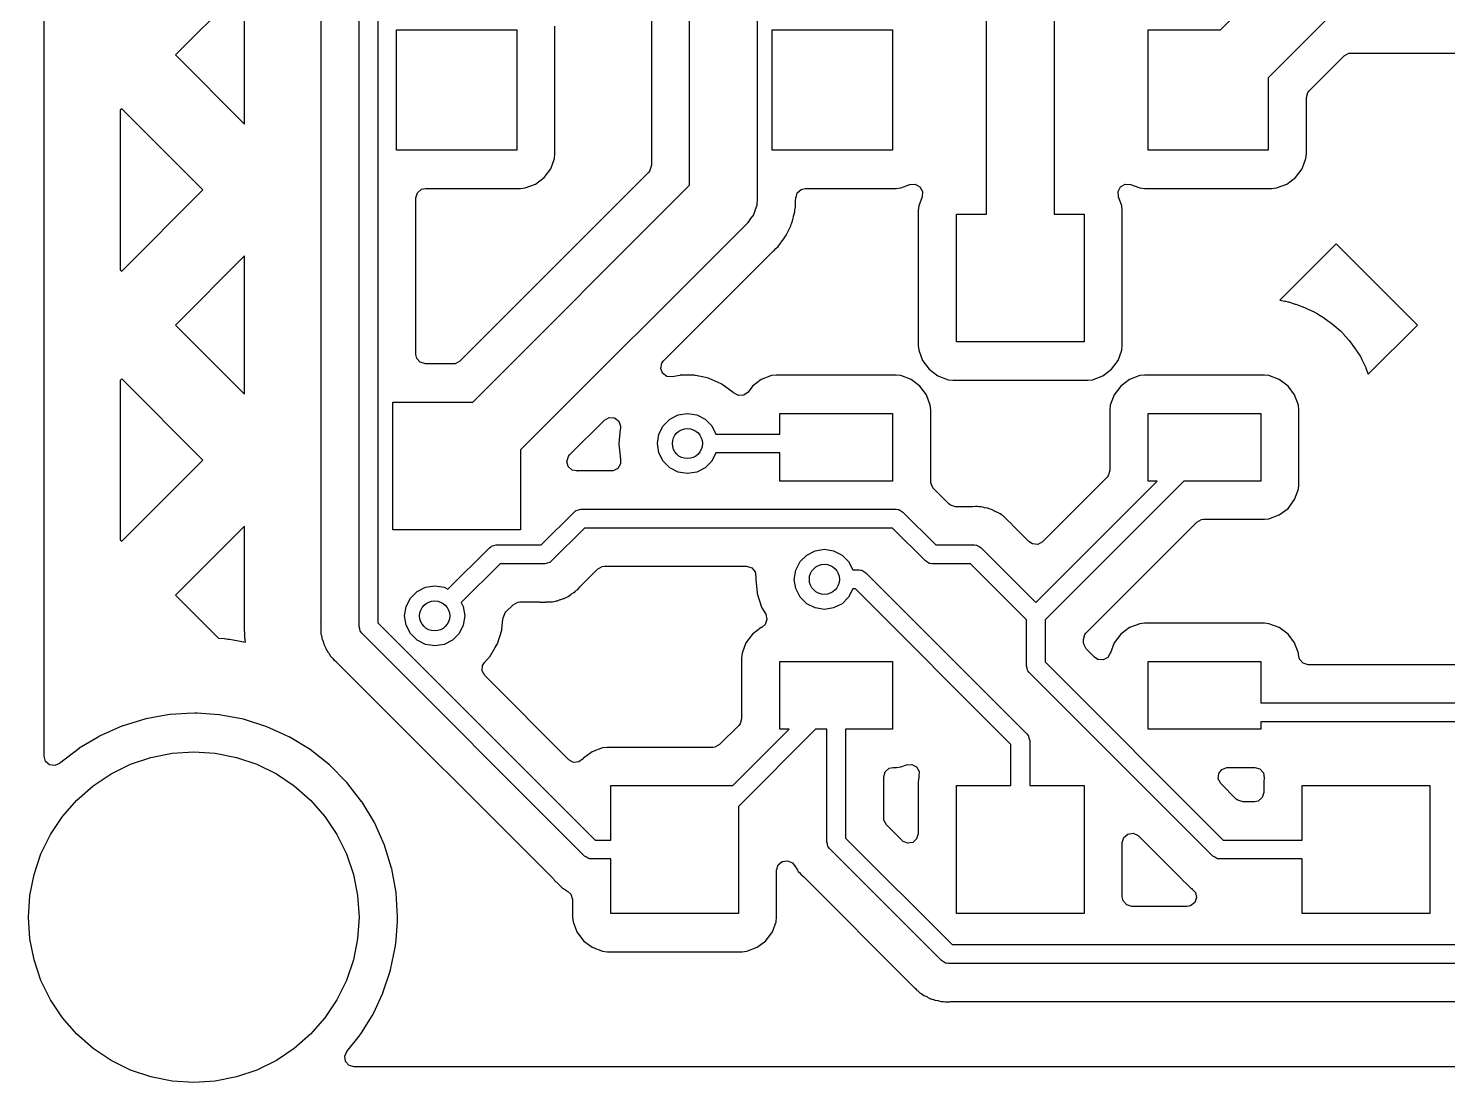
# Model space of a CAD drawing. Extents: x 124.3 to 210.2, y -114.7 to -26.3.
# Drawn here: x 124.3 to 143.19, y -114.7 to -100.68 of the extents above; entities that cross this region are included whole.
import ezdxf

# ---------------------------------------------------------------- set-up
doc = ezdxf.new("R2010")
doc.units = 0
doc.layers.add('BLACK', color=7, linetype='CONTINUOUS')

msp = doc.modelspace()

# ---------------------------------------------------------------- linework, layer by layer
at = {"layer": 'BLACK', "linetype": 'CONTINUOUS'}
for p, q in [((124.508, -110.36), (124.508, -30.6371)), ((128.191, -68.9998), (128.191, -108.557)), ((128.7, -108.635), (128.7, -68.964)), ((128.95, -69.0158), (128.95, -108.584)), ((133.1, -102.764), (133.1, -95.33)), ((132.591, -95.3983), (132.591, -102.501)), ((134, -95.5164), (134, -102.95)), ((137.05, -103.15), (137.05, -96.38)), ((137.95, -96.5664), (137.95, -103.15)), ((140.164, -100.7), (141.132, -99.7318)), ((127.177, -100.114), (126.259, -101.033)), ((127.177, -101.952), (127.177, -100.114)), ((131.308, -102.348), (131.308, -100.652)), ((141.636, -100.5), (140.8, -101.336)), ((129.2, -102.3), (129.2, -100.7)), ((129.2, -100.7), (130.8, -100.7)), ((130.8, -100.7), (130.8, -102.3)), ((134.2, -102.3), (134.2, -100.7)), ((134.2, -100.7), (135.8, -100.7)), ((135.8, -100.7), (135.8, -102.3)), ((139.2, -102.3), (139.2, -100.7)), ((139.2, -100.7), (140.164, -100.7)), ((126.259, -101.033), (127.177, -101.952)), ((141.345, -101.51), (141.81, -101.045)), ((141.81, -101.045), (141.872, -101.011)), ((141.872, -101.011), (141.899, -101.008)), ((141.899, -101.008), (143.565, -101.008)), ((140.8, -101.336), (140.8, -102.3)), ((141.308, -101.599), (141.329, -101.531)), ((141.308, -102.348), (141.308, -101.599)), ((141.329, -101.531), (141.345, -101.51)), ((125.542, -101.75), (125.522, -101.769)), ((125.522, -101.769), (125.522, -103.889)), ((126.621, -102.829), (125.542, -101.75)), ((130.8, -102.3), (129.2, -102.3)), ((131.302, -102.41), (131.308, -102.348)), ((135.8, -102.3), (134.2, -102.3)), ((140.8, -102.3), (139.2, -102.3)), ((141.302, -102.41), (141.308, -102.348)), ((131.163, -102.663), (131.251, -102.547)), ((131.251, -102.547), (131.302, -102.41)), ((132.591, -102.501), (132.571, -102.569)), ((141.163, -102.663), (141.251, -102.547)), ((141.251, -102.547), (141.302, -102.41)), ((132.555, -102.59), (130.04, -105.105)), ((131.047, -102.751), (131.163, -102.663)), ((132.571, -102.569), (132.555, -102.59)), ((141.047, -102.751), (141.163, -102.663)), ((125.542, -103.908), (126.621, -102.829)), ((129.458, -102.934), (129.479, -102.866)), ((129.458, -105.015), (129.458, -102.934)), ((129.479, -102.866), (129.532, -102.82)), ((129.532, -102.82), (129.584, -102.808)), ((129.584, -102.808), (130.848, -102.808)), ((130.214, -105.65), (133.1, -102.764)), ((130.848, -102.808), (130.91, -102.802)), ((130.91, -102.802), (131.047, -102.751)), ((134.509, -102.982), (134.513, -102.926)), ((134.513, -102.926), (134.516, -102.927)), ((134.516, -102.927), (134.531, -102.869)), ((134.531, -102.869), (134.584, -102.821)), ((134.584, -102.821), (134.639, -102.808)), ((134.639, -102.808), (135.848, -102.808)), ((135.848, -102.808), (135.91, -102.802)), ((135.91, -102.802), (136.031, -102.756)), ((136.031, -102.756), (136.102, -102.751)), ((136.102, -102.751), (136.165, -102.785)), ((136.194, -102.919), (136.148, -103.04)), ((136.165, -102.785), (136.199, -102.847)), ((136.199, -102.847), (136.194, -102.919)), ((138.801, -102.848), (138.835, -102.785)), ((138.806, -102.919), (138.801, -102.848)), ((138.852, -103.04), (138.806, -102.919)), ((138.835, -102.785), (138.897, -102.751)), ((138.897, -102.751), (138.969, -102.756)), ((138.969, -102.756), (139.09, -102.802)), ((139.09, -102.802), (139.152, -102.808)), ((139.152, -102.808), (140.848, -102.808)), ((140.848, -102.808), (140.91, -102.802)), ((140.91, -102.802), (141.047, -102.751)), ((133.972, -103.091), (133.954, -103.148)), ((133.992, -103.034), (133.972, -103.091)), ((133.994, -103.02), (133.992, -103.027)), ((133.992, -103.027), (133.992, -103.034)), ((134, -102.95), (133.994, -103.02)), ((134.482, -103.176), (134.498, -103.121)), ((134.498, -103.121), (134.5, -103.093)), ((134.5, -103.093), (134.503, -103.077)), ((134.503, -103.077), (134.508, -103.051)), ((134.508, -102.992), (134.509, -102.982)), ((134.508, -103.044), (134.508, -102.992)), ((134.508, -103.051), (134.508, -103.044)), ((136.148, -103.04), (136.142, -103.102)), ((136.142, -103.102), (136.142, -104.898)), ((138.858, -103.102), (138.852, -103.04)), ((138.858, -104.898), (138.858, -103.102)), ((133.868, -103.268), (130.85, -106.286)), ((133.872, -103.262), (133.868, -103.268)), ((133.878, -103.258), (133.872, -103.262)), ((133.912, -103.209), (133.878, -103.258)), ((133.948, -103.161), (133.912, -103.209)), ((133.95, -103.154), (133.948, -103.161)), ((133.954, -103.148), (133.95, -103.154)), ((134.442, -103.313), (134.445, -103.308)), ((134.445, -103.308), (134.452, -103.282)), ((134.452, -103.282), (134.458, -103.266)), ((134.458, -103.266), (134.468, -103.241)), ((134.468, -103.241), (134.48, -103.185)), ((134.48, -103.185), (134.482, -103.176)), ((136.65, -104.85), (136.65, -103.15)), ((136.65, -103.15), (137.05, -103.15)), ((137.95, -103.15), (138.35, -103.15)), ((138.35, -103.15), (138.35, -104.85)), ((134.318, -103.525), (134.354, -103.48)), ((134.354, -103.48), (134.367, -103.456)), ((134.367, -103.456), (134.375, -103.442)), ((134.375, -103.442), (134.387, -103.425)), ((134.387, -103.425), (134.391, -103.42)), ((134.391, -103.42), (134.414, -103.367)), ((134.414, -103.367), (134.418, -103.359)), ((134.418, -103.359), (134.442, -103.313)), ((132.752, -105.103), (134.217, -103.639)), ((134.217, -103.639), (134.219, -103.636)), ((134.219, -103.636), (134.248, -103.609)), ((134.248, -103.609), (134.279, -103.58)), ((134.279, -103.58), (134.312, -103.532)), ((134.312, -103.532), (134.318, -103.525)), ((141.706, -103.546), (140.956, -104.296)), ((142.785, -104.625), (141.706, -103.546)), ((127.177, -103.706), (126.259, -104.625)), ((127.177, -105.544), (127.177, -103.706)), ((125.522, -103.889), (125.542, -103.908)), ((140.956, -104.296), (141.022, -104.307)), ((141.022, -104.307), (141.029, -104.309)), ((141.029, -104.309), (141.06, -104.316)), ((141.06, -104.316), (141.068, -104.318)), ((141.068, -104.318), (141.159, -104.346)), ((141.159, -104.346), (141.166, -104.349)), ((141.166, -104.349), (141.303, -104.4)), ((141.303, -104.4), (141.311, -104.403)), ((141.311, -104.403), (141.409, -104.448)), ((126.259, -104.625), (127.177, -105.544)), ((141.409, -104.448), (141.417, -104.453)), ((141.417, -104.453), (141.449, -104.47)), ((141.449, -104.47), (141.456, -104.474)), ((141.456, -104.474), (141.547, -104.533)), ((141.547, -104.533), (141.555, -104.538)), ((141.555, -104.538), (141.671, -104.625)), ((141.671, -104.625), (141.678, -104.631)), ((141.678, -104.631), (141.76, -104.702)), ((142.131, -105.28), (142.785, -104.625)), ((141.76, -104.702), (141.767, -104.708)), ((141.767, -104.708), (141.792, -104.733)), ((141.792, -104.733), (141.798, -104.74)), ((141.798, -104.74), (141.869, -104.822)), ((141.869, -104.822), (141.875, -104.829)), ((136.142, -104.898), (136.148, -104.96)), ((136.148, -104.96), (136.199, -105.097)), ((138.35, -104.85), (136.65, -104.85)), ((138.801, -105.097), (138.852, -104.96)), ((138.852, -104.96), (138.858, -104.898)), ((141.875, -104.829), (141.962, -104.945)), ((141.962, -104.945), (141.967, -104.953)), ((141.967, -104.953), (142.026, -105.044)), ((129.47, -105.068), (129.458, -105.015)), ((129.516, -105.121), (129.47, -105.068)), ((129.584, -105.141), (129.516, -105.121)), ((129.951, -105.141), (129.584, -105.141)), ((129.978, -105.139), (129.951, -105.141)), ((130.04, -105.105), (129.978, -105.139)), ((132.716, -105.201), (132.731, -105.131)), ((132.731, -105.131), (132.752, -105.103)), ((136.199, -105.097), (136.287, -105.213)), ((138.713, -105.213), (138.801, -105.097)), ((142.026, -105.044), (142.03, -105.051)), ((142.03, -105.051), (142.047, -105.083)), ((142.047, -105.083), (142.052, -105.091)), ((142.052, -105.091), (142.097, -105.189)), ((142.097, -105.189), (142.1, -105.197)), ((142.1, -105.197), (142.131, -105.28)), ((125.542, -105.342), (125.522, -105.361)), ((125.522, -105.361), (125.522, -107.481)), ((126.621, -106.421), (125.542, -105.342)), ((132.74, -105.267), (132.716, -105.201)), ((132.797, -105.31), (132.74, -105.267)), ((132.868, -105.315), (132.797, -105.31)), ((132.968, -105.294), (132.868, -105.315)), ((132.975, -105.293), (132.968, -105.294)), ((132.968, -105.294), (132.968, -105.294)), ((133.166, -105.293), (132.975, -105.293)), ((133.172, -105.294), (133.166, -105.293)), ((133.247, -105.31), (133.172, -105.294)), ((133.172, -105.294), (133.172, -105.294)), ((133.353, -105.332), (133.247, -105.31)), ((133.359, -105.335), (133.353, -105.332)), ((133.521, -105.407), (133.359, -105.335)), ((133.359, -105.335), (133.359, -105.335)), ((134.053, -105.349), (133.937, -105.437)), ((134.19, -105.298), (134.053, -105.349)), ((134.252, -105.291), (134.19, -105.298)), ((135.848, -105.291), (134.252, -105.291)), ((135.91, -105.298), (135.848, -105.291)), ((136.047, -105.349), (135.91, -105.298)), ((136.163, -105.437), (136.047, -105.349)), ((136.287, -105.213), (136.403, -105.301)), ((136.403, -105.301), (136.54, -105.352)), ((136.54, -105.352), (136.602, -105.358)), ((136.602, -105.358), (138.398, -105.358)), ((138.398, -105.358), (138.46, -105.352)), ((138.46, -105.352), (138.597, -105.301)), ((138.597, -105.301), (138.713, -105.213)), ((138.953, -105.349), (138.837, -105.437)), ((139.09, -105.298), (138.953, -105.349)), ((139.152, -105.291), (139.09, -105.298)), ((140.748, -105.291), (139.152, -105.291)), ((140.81, -105.298), (140.748, -105.291)), ((140.947, -105.349), (140.81, -105.298)), ((141.063, -105.437), (140.947, -105.349)), ((133.527, -105.41), (133.521, -105.407)), ((133.521, -105.407), (133.521, -105.407)), ((133.532, -105.414), (133.527, -105.41)), ((133.612, -105.472), (133.532, -105.414)), ((133.532, -105.414), (133.532, -105.414)), ((133.681, -105.522), (133.612, -105.472)), ((133.686, -105.527), (133.681, -105.522)), ((133.691, -105.532), (133.686, -105.527)), ((133.693, -105.53), (133.691, -105.532)), ((133.75, -105.563), (133.693, -105.53)), ((133.821, -105.558), (133.75, -105.563)), ((133.878, -105.516), (133.821, -105.558)), ((133.914, -105.468), (133.878, -105.516)), ((133.937, -105.437), (133.914, -105.468)), ((136.251, -105.553), (136.163, -105.437)), ((136.302, -105.69), (136.251, -105.553)), ((138.749, -105.553), (138.698, -105.69)), ((138.837, -105.437), (138.749, -105.553)), ((141.151, -105.553), (141.063, -105.437)), ((141.202, -105.69), (141.151, -105.553)), ((129.15, -107.35), (129.15, -105.65)), ((129.15, -105.65), (130.214, -105.65)), ((136.308, -105.752), (136.302, -105.69)), ((136.308, -106.709), (136.308, -105.752)), ((138.698, -105.69), (138.691, -105.752)), ((138.691, -105.752), (138.691, -106.56)), ((141.208, -105.752), (141.202, -105.69)), ((141.208, -106.748), (141.208, -105.752)), ((131.503, -106.353), (131.967, -105.889)), ((131.967, -105.889), (132.029, -105.855)), ((132.029, -105.855), (132.1, -105.86)), ((132.1, -105.86), (132.157, -105.903)), ((132.157, -105.903), (132.181, -105.969)), ((132.747, -105.966), (132.835, -105.878)), ((132.835, -105.878), (132.947, -105.821)), ((132.947, -105.821), (133.07, -105.801)), ((133.07, -105.801), (133.194, -105.821)), ((133.194, -105.821), (133.305, -105.878)), ((133.305, -105.878), (133.394, -105.966)), ((134.3, -106.076), (134.3, -105.8)), ((134.3, -105.8), (135.8, -105.8)), ((135.8, -105.8), (135.8, -106.7)), ((139.2, -106.7), (139.2, -105.8)), ((139.2, -105.8), (140.7, -105.8)), ((140.7, -105.8), (140.7, -106.7)), ((132.177, -106.011), (132.157, -106.201)), ((132.179, -106.005), (132.177, -106.011)), ((132.181, -105.969), (132.179, -106.004)), ((132.179, -106.004), (132.179, -106.005)), ((132.67, -106.201), (132.69, -106.078)), ((132.69, -106.078), (132.747, -105.966)), ((133.394, -105.966), (133.45, -106.076)), ((133.45, -106.076), (134.3, -106.076)), ((130.85, -106.286), (130.85, -107.35)), ((132.157, -106.201), (132.157, -106.208)), ((132.157, -106.208), (132.174, -106.368)), ((132.69, -106.325), (132.67, -106.201)), ((132.747, -106.436), (132.69, -106.325)), ((133.45, -106.326), (133.394, -106.436)), ((134.3, -106.326), (133.45, -106.326)), ((134.3, -106.7), (134.3, -106.326)), ((125.542, -107.5), (126.621, -106.421)), ((131.466, -106.44), (131.487, -106.372)), ((131.485, -106.508), (131.466, -106.44)), ((131.538, -106.556), (131.485, -106.508)), ((131.487, -106.372), (131.503, -106.353)), ((132.182, -106.473), (132.145, -106.533)), ((132.174, -106.368), (132.177, -106.391)), ((132.177, -106.391), (132.179, -106.397)), ((132.179, -106.397), (132.179, -106.397)), ((132.179, -106.397), (132.18, -106.402)), ((132.18, -106.402), (132.182, -106.473)), ((132.835, -106.525), (132.747, -106.436)), ((133.394, -106.436), (133.305, -106.525)), ((131.602, -106.566), (131.538, -106.556)), ((131.602, -106.567), (131.602, -106.566)), ((131.606, -106.567), (131.602, -106.567)), ((131.61, -106.566), (131.606, -106.567)), ((131.638, -106.566), (131.61, -106.566)), ((131.642, -106.566), (131.638, -106.566)), ((131.702, -106.565), (131.642, -106.566)), ((131.71, -106.564), (131.702, -106.565)), ((131.718, -106.566), (131.71, -106.564)), ((131.729, -106.566), (131.718, -106.566)), ((132.06, -106.566), (131.729, -106.566)), ((132.082, -106.565), (132.06, -106.566)), ((132.145, -106.533), (132.082, -106.565)), ((132.947, -106.582), (132.835, -106.525)), ((133.07, -106.601), (132.947, -106.582)), ((133.194, -106.582), (133.07, -106.601)), ((133.305, -106.525), (133.194, -106.582)), ((135.8, -106.7), (134.3, -106.7)), ((136.309, -106.724), (136.308, -106.709)), ((137.707, -108.316), (139.323, -106.7)), ((138.655, -106.649), (137.797, -107.508)), ((139.677, -106.7), (137.832, -108.544)), ((138.671, -106.629), (138.655, -106.649)), ((138.691, -106.56), (138.671, -106.629)), ((139.323, -106.7), (139.2, -106.7)), ((140.7, -106.7), (139.677, -106.7)), ((136.337, -106.788), (136.309, -106.724)), ((136.342, -106.793), (136.337, -106.788)), ((136.346, -106.799), (136.342, -106.793)), ((136.354, -106.808), (136.346, -106.799)), ((136.55, -107.005), (136.354, -106.808)), ((141.151, -106.947), (141.202, -106.81)), ((141.202, -106.81), (141.208, -106.748)), ((131.59, -107.09), (131.62, -107.084)), ((131.62, -107.084), (131.65, -107.075)), ((131.65, -107.075), (135.85, -107.075)), ((135.85, -107.075), (135.872, -107.078)), ((135.872, -107.078), (135.877, -107.078)), ((135.877, -107.078), (135.879, -107.079)), ((135.879, -107.079), (135.886, -107.08)), ((135.886, -107.08), (135.911, -107.097)), ((136.571, -107.021), (136.55, -107.005)), ((136.64, -107.041), (136.571, -107.021)), ((136.854, -107.041), (136.64, -107.041)), ((136.866, -107.041), (136.854, -107.041)), ((136.902, -107.038), (136.866, -107.041)), ((136.91, -107.037), (136.902, -107.038)), ((136.918, -107.038), (136.91, -107.037)), ((136.93, -107.04), (136.918, -107.038)), ((136.95, -107.041), (136.93, -107.04)), ((136.97, -107.041), (136.95, -107.041)), ((136.978, -107.043), (136.97, -107.041)), ((137.013, -107.052), (136.978, -107.043)), ((136.978, -107.043), (136.978, -107.043)), ((137.024, -107.055), (137.013, -107.052)), ((137.06, -107.061), (137.024, -107.055)), ((137.068, -107.062), (137.06, -107.061)), ((137.06, -107.061), (137.06, -107.061)), ((137.075, -107.065), (137.068, -107.062)), ((137.087, -107.07), (137.075, -107.065)), ((137.075, -107.065), (137.075, -107.065)), ((137.105, -107.076), (137.087, -107.07)), ((137.125, -107.081), (137.105, -107.076)), ((137.164, -107.103), (137.125, -107.081)), ((140.947, -107.151), (141.063, -107.063)), ((141.063, -107.063), (141.151, -106.947)), ((131.123, -107.55), (131.562, -107.112)), ((131.562, -107.112), (131.579, -107.098)), ((131.579, -107.098), (131.582, -107.095)), ((131.582, -107.095), (131.585, -107.094)), ((131.585, -107.094), (131.59, -107.09)), ((135.911, -107.097), (135.938, -107.112)), ((135.938, -107.112), (136.377, -107.55)), ((137.174, -107.108), (137.164, -107.103)), ((137.208, -107.122), (137.174, -107.108)), ((137.215, -107.125), (137.208, -107.122)), ((137.208, -107.122), (137.208, -107.122)), ((137.225, -107.133), (137.215, -107.125)), ((137.231, -107.138), (137.225, -107.133)), ((137.248, -107.149), (137.231, -107.138)), ((137.258, -107.155), (137.248, -107.149)), ((137.265, -107.158), (137.258, -107.155)), ((137.258, -107.155), (137.258, -107.155)), ((137.271, -107.164), (137.265, -107.158)), ((137.298, -107.189), (137.271, -107.164)), ((137.307, -107.196), (137.298, -107.189)), ((137.31, -107.199), (137.307, -107.196)), ((137.33, -107.219), (137.31, -107.199)), ((137.332, -107.221), (137.33, -107.219)), ((137.382, -107.268), (137.332, -107.221)), ((137.386, -107.274), (137.382, -107.268)), ((137.394, -107.283), (137.386, -107.274)), ((138.378, -108.718), (139.85, -107.245)), ((139.85, -107.245), (139.913, -107.211)), ((139.913, -107.211), (139.94, -107.209)), ((139.94, -107.209), (140.748, -107.209)), ((140.748, -107.209), (140.81, -107.202)), ((140.81, -107.202), (140.947, -107.151)), ((127.177, -107.299), (126.259, -108.217)), ((127.177, -108.545), (127.177, -107.299)), ((130.85, -107.35), (129.15, -107.35)), ((131.702, -107.325), (131.263, -107.763)), ((135.798, -107.325), (131.702, -107.325)), ((136.237, -107.763), (135.798, -107.325)), ((137.618, -107.508), (137.394, -107.283)), ((125.522, -107.481), (125.542, -107.5)), ((129.884, -108.139), (130.437, -107.587)), ((130.437, -107.587), (130.454, -107.573)), ((130.454, -107.573), (130.457, -107.57)), ((130.457, -107.57), (130.46, -107.569)), ((130.46, -107.569), (130.465, -107.565)), ((130.465, -107.565), (130.495, -107.559)), ((130.495, -107.559), (130.525, -107.55)), ((130.525, -107.55), (131.123, -107.55)), ((134.658, -107.684), (134.769, -107.627)), ((134.769, -107.627), (134.893, -107.607)), ((134.893, -107.607), (135.016, -107.627)), ((135.016, -107.627), (135.128, -107.684)), ((136.377, -107.55), (136.89, -107.55)), ((136.89, -107.55), (136.912, -107.553)), ((136.912, -107.553), (136.917, -107.553)), ((136.917, -107.553), (136.919, -107.554)), ((136.919, -107.554), (136.925, -107.555)), ((136.925, -107.555), (136.951, -107.572)), ((136.951, -107.572), (136.978, -107.587)), ((136.978, -107.587), (137.707, -108.316)), ((137.663, -107.536), (137.618, -107.508)), ((137.734, -107.542), (137.663, -107.536)), ((137.797, -107.508), (137.734, -107.542)), ((130.577, -107.8), (130.061, -108.316)), ((131.175, -107.8), (130.577, -107.8)), ((131.205, -107.791), (131.175, -107.8)), ((131.235, -107.785), (131.205, -107.791)), ((131.24, -107.781), (131.235, -107.785)), ((131.243, -107.78), (131.24, -107.781)), ((131.246, -107.777), (131.243, -107.78)), ((131.263, -107.763), (131.246, -107.777)), ((131.875, -107.87), (131.938, -107.836)), ((131.938, -107.836), (131.965, -107.834)), ((131.965, -107.834), (133.858, -107.834)), ((133.858, -107.834), (133.926, -107.854)), ((134.512, -107.884), (134.569, -107.772)), ((134.569, -107.772), (134.658, -107.684)), ((135.128, -107.684), (135.216, -107.772)), ((135.216, -107.772), (135.273, -107.882)), ((136.264, -107.778), (136.237, -107.763)), ((136.289, -107.795), (136.264, -107.778)), ((136.296, -107.796), (136.289, -107.795)), ((136.298, -107.797), (136.296, -107.796)), ((136.303, -107.797), (136.298, -107.797)), ((136.325, -107.8), (136.303, -107.797)), ((136.838, -107.8), (136.325, -107.8)), ((137.582, -108.544), (136.838, -107.8)), ((131.648, -108.098), (131.875, -107.87)), ((133.926, -107.854), (133.972, -107.907)), ((133.972, -107.907), (133.983, -107.973)), ((133.983, -107.973), (133.979, -108.007)), ((133.979, -108.007), (133.98, -108.014)), ((133.98, -108.014), (133.998, -108.184)), ((134.493, -108.007), (134.512, -107.884)), ((134.512, -108.131), (134.493, -108.007)), ((135.273, -107.882), (135.357, -107.882)), ((135.357, -107.882), (135.379, -107.885)), ((135.379, -107.885), (135.384, -107.885)), ((135.384, -107.885), (135.386, -107.886)), ((135.386, -107.886), (135.393, -107.887)), ((135.393, -107.887), (135.418, -107.904)), ((135.418, -107.904), (135.445, -107.919)), ((135.445, -107.919), (137.588, -110.062)), ((126.259, -108.217), (126.832, -108.791)), ((129.384, -108.257), (129.472, -108.169)), ((129.472, -108.169), (129.584, -108.112)), ((129.584, -108.112), (129.707, -108.093)), ((129.707, -108.093), (129.831, -108.112)), ((129.831, -108.112), (129.884, -108.139)), ((131.483, -108.235), (131.518, -108.209)), ((131.518, -108.209), (131.528, -108.202)), ((131.528, -108.202), (131.56, -108.184)), ((131.56, -108.184), (131.566, -108.18)), ((131.56, -108.184), (131.56, -108.184)), ((131.566, -108.18), (131.581, -108.165)), ((131.581, -108.165), (131.596, -108.152)), ((131.596, -108.152), (131.606, -108.145)), ((131.606, -108.145), (131.612, -108.14)), ((131.612, -108.14), (131.64, -108.106)), ((131.64, -108.106), (131.648, -108.098)), ((133.998, -108.184), (133.999, -108.197)), ((133.999, -108.197), (134.058, -108.379)), ((134.569, -108.242), (134.512, -108.131)), ((135.273, -108.132), (135.216, -108.242)), ((135.305, -108.132), (135.273, -108.132)), ((137.375, -110.202), (135.305, -108.132)), ((129.307, -108.493), (129.327, -108.369)), ((129.327, -108.369), (129.384, -108.257)), ((130.061, -108.316), (130.088, -108.369)), ((130.088, -108.369), (130.107, -108.493)), ((130.655, -108.441), (130.751, -108.345)), ((130.751, -108.345), (130.813, -108.311)), ((130.813, -108.311), (130.84, -108.308)), ((130.84, -108.308), (131.096, -108.308)), ((131.096, -108.308), (131.107, -108.309)), ((131.107, -108.309), (131.115, -108.311)), ((131.115, -108.311), (131.123, -108.31)), ((131.123, -108.31), (131.183, -108.309)), ((131.123, -108.31), (131.123, -108.31)), ((131.183, -108.309), (131.187, -108.308)), ((131.187, -108.308), (131.215, -108.308)), ((131.215, -108.308), (131.219, -108.308)), ((131.219, -108.308), (131.231, -108.307)), ((131.219, -108.308), (131.219, -108.308)), ((131.231, -108.307), (131.263, -108.306)), ((131.263, -108.306), (131.267, -108.306)), ((131.267, -108.306), (131.275, -108.306)), ((131.275, -108.306), (131.294, -108.3)), ((131.294, -108.3), (131.314, -108.296)), ((131.314, -108.296), (131.326, -108.294)), ((131.326, -108.294), (131.334, -108.293)), ((131.326, -108.294), (131.326, -108.294)), ((131.334, -108.293), (131.341, -108.291)), ((131.341, -108.291), (131.375, -108.277)), ((131.341, -108.291), (131.341, -108.291)), ((131.375, -108.277), (131.386, -108.273)), ((131.386, -108.273), (131.421, -108.263)), ((131.421, -108.263), (131.429, -108.261)), ((131.421, -108.263), (131.421, -108.263)), ((131.429, -108.261), (131.435, -108.257)), ((131.435, -108.257), (131.446, -108.251)), ((131.435, -108.257), (131.435, -108.257)), ((131.446, -108.251), (131.464, -108.242)), ((131.464, -108.242), (131.483, -108.235)), ((134.058, -108.379), (134.062, -108.384)), ((134.062, -108.384), (134.062, -108.384)), ((134.062, -108.384), (134.112, -108.472)), ((134.658, -108.331), (134.569, -108.242)), ((134.769, -108.388), (134.658, -108.331)), ((134.893, -108.407), (134.769, -108.388)), ((135.016, -108.388), (134.893, -108.407)), ((135.128, -108.331), (135.016, -108.388)), ((135.216, -108.242), (135.128, -108.331)), ((127.176, -108.599), (127.177, -108.545)), ((127.176, -108.607), (127.176, -108.599)), ((128.191, -108.568), (128.189, -108.575)), ((128.189, -108.575), (128.19, -108.583)), ((128.19, -108.583), (128.19, -108.583)), ((128.19, -108.583), (128.191, -108.643)), ((128.191, -108.557), (128.191, -108.568)), ((128.95, -108.584), (131.841, -111.475)), ((129.327, -108.616), (129.307, -108.493)), ((130.107, -108.493), (130.088, -108.616)), ((130.602, -108.671), (130.616, -108.541)), ((130.616, -108.541), (130.618, -108.517)), ((130.618, -108.517), (130.645, -108.452)), ((130.645, -108.452), (130.655, -108.441)), ((134.129, -108.541), (134.106, -108.608)), ((134.112, -108.472), (134.129, -108.541)), ((137.582, -109.157), (137.582, -108.544)), ((137.832, -108.544), (137.832, -109.106)), ((139.09, -108.598), (138.953, -108.649)), ((139.152, -108.591), (139.09, -108.598)), ((140.748, -108.591), (139.152, -108.591)), ((140.81, -108.598), (140.748, -108.591)), ((140.947, -108.649), (140.81, -108.598)), ((127.177, -108.661), (127.176, -108.607)), ((127.177, -108.675), (127.177, -108.661)), ((127.178, -108.679), (127.177, -108.675)), ((127.179, -108.727), (127.178, -108.679)), ((127.179, -108.731), (127.179, -108.727)), ((127.18, -108.745), (127.179, -108.731)), ((127.181, -108.767), (127.18, -108.745)), ((127.181, -108.775), (127.181, -108.767)), ((127.188, -108.842), (127.181, -108.775)), ((128.191, -108.643), (128.191, -108.647)), ((128.191, -108.647), (128.191, -108.675)), ((128.191, -108.675), (128.192, -108.679)), ((128.192, -108.679), (128.192, -108.679)), ((128.192, -108.679), (128.192, -108.679)), ((128.192, -108.679), (128.193, -108.691)), ((128.193, -108.691), (128.194, -108.735)), ((128.194, -108.735), (128.199, -108.752)), ((128.199, -108.752), (128.2, -108.755)), ((128.2, -108.755), (128.204, -108.774)), ((128.204, -108.774), (128.205, -108.785)), ((128.205, -108.785), (128.207, -108.794)), ((128.709, -108.665), (128.7, -108.635)), ((128.715, -108.695), (128.709, -108.665)), ((128.719, -108.7), (128.715, -108.695)), ((128.72, -108.703), (128.719, -108.7)), ((128.723, -108.706), (128.72, -108.703)), ((128.737, -108.724), (128.723, -108.706)), ((131.701, -111.688), (128.737, -108.724)), ((129.384, -108.728), (129.327, -108.616)), ((129.472, -108.816), (129.384, -108.728)), ((130.031, -108.728), (129.943, -108.816)), ((130.088, -108.616), (130.031, -108.728)), ((130.542, -108.864), (130.601, -108.682)), ((130.601, -108.682), (130.602, -108.671)), ((133.937, -108.737), (133.849, -108.853)), ((134.053, -108.649), (133.937, -108.737)), ((134.062, -108.646), (134.053, -108.649)), ((134.063, -108.645), (134.062, -108.646)), ((134.106, -108.608), (134.063, -108.645)), ((138.341, -108.807), (138.361, -108.739)), ((138.361, -108.739), (138.378, -108.718)), ((138.837, -108.737), (138.749, -108.853)), ((138.953, -108.649), (138.837, -108.737)), ((141.063, -108.737), (140.947, -108.649)), ((141.151, -108.853), (141.063, -108.737)), ((126.832, -108.791), (126.906, -108.796)), ((126.906, -108.796), (126.91, -108.796)), ((126.91, -108.796), (126.956, -108.801)), ((126.956, -108.801), (126.96, -108.801)), ((126.96, -108.801), (126.975, -108.803)), ((126.975, -108.803), (126.978, -108.804)), ((126.978, -108.804), (127.024, -108.811)), ((127.024, -108.811), (127.027, -108.811)), ((127.027, -108.811), (127.188, -108.842)), ((128.207, -108.794), (128.209, -108.801)), ((128.209, -108.801), (128.209, -108.801)), ((128.209, -108.801), (128.223, -108.835)), ((128.223, -108.835), (128.227, -108.846)), ((128.227, -108.846), (128.233, -108.867)), ((128.233, -108.867), (128.239, -108.889)), ((128.239, -108.889), (128.243, -108.896)), ((128.243, -108.896), (128.243, -108.896)), ((128.243, -108.896), (128.249, -108.906)), ((128.249, -108.906), (128.258, -108.924)), ((128.258, -108.924), (128.265, -108.943)), ((128.265, -108.943), (128.27, -108.949)), ((128.27, -108.949), (128.27, -108.949)), ((128.27, -108.949), (128.291, -108.979)), ((129.584, -108.873), (129.472, -108.816)), ((129.707, -108.893), (129.584, -108.873)), ((129.831, -108.873), (129.707, -108.893)), ((129.943, -108.816), (129.831, -108.873)), ((130.447, -109.029), (130.513, -108.915)), ((130.513, -108.915), (130.539, -108.87)), ((130.539, -108.87), (130.542, -108.864)), ((130.539, -108.87), (130.539, -108.87)), ((133.849, -108.853), (133.798, -108.99)), ((138.341, -108.843), (138.341, -108.807)), ((138.344, -108.87), (138.341, -108.843)), ((138.378, -108.932), (138.344, -108.87)), ((138.489, -109.043), (138.378, -108.932)), ((138.749, -108.853), (138.7, -108.984)), ((141.202, -108.99), (141.151, -108.853)), ((128.291, -108.979), (128.298, -108.989)), ((128.298, -108.989), (128.32, -109.027)), ((128.32, -109.027), (128.335, -109.041)), ((128.335, -109.041), (128.348, -109.056)), ((128.348, -109.056), (128.36, -109.072)), ((128.36, -109.072), (128.394, -109.101)), ((128.394, -109.101), (128.402, -109.109)), ((128.402, -109.109), (131.286, -111.992)), ((130.34, -109.226), (130.345, -109.155)), ((130.345, -109.155), (130.369, -109.115)), ((130.369, -109.115), (130.447, -109.029)), ((133.798, -108.99), (133.791, -109.052)), ((133.791, -109.052), (133.791, -109.86)), ((134.3, -110), (134.3, -109.1)), ((134.3, -109.1), (135.8, -109.1)), ((135.8, -109.1), (135.8, -110)), ((137.591, -109.187), (137.582, -109.157)), ((137.832, -109.106), (140.202, -111.475)), ((138.532, -109.071), (138.489, -109.043)), ((138.603, -109.078), (138.532, -109.071)), ((138.666, -109.045), (138.603, -109.078)), ((138.697, -108.989), (138.666, -109.045)), ((138.698, -108.99), (138.697, -108.989)), ((138.699, -108.989), (138.698, -108.99)), ((138.7, -108.984), (138.699, -108.989)), ((138.7, -108.984), (138.7, -108.984)), ((139.2, -110), (139.2, -109.1)), ((139.2, -109.1), (140.7, -109.1)), ((140.7, -109.1), (140.7, -109.65)), ((141.204, -109.008), (141.202, -108.99)), ((141.206, -109.029), (141.204, -109.008)), ((141.217, -109.068), (141.206, -109.029)), ((141.263, -109.121), (141.217, -109.068)), ((141.331, -109.142), (141.263, -109.121)), ((143.963, -109.142), (141.331, -109.142)), ((130.374, -109.288), (130.34, -109.226)), ((131.492, -110.407), (130.374, -109.288)), ((137.598, -109.217), (137.591, -109.187)), ((137.602, -109.222), (137.598, -109.217)), ((137.602, -109.225), (137.602, -109.222)), ((137.606, -109.228), (137.602, -109.225)), ((137.619, -109.246), (137.606, -109.228)), ((140.062, -111.688), (137.619, -109.246)), ((140.7, -109.65), (155.698, -109.65)), ((125.863, -109.863), (125.563, -109.954)), ((125.867, -109.862), (125.863, -109.863)), ((125.863, -109.863), (125.863, -109.863)), ((126.033, -109.832), (125.867, -109.862)), ((126.184, -109.805), (126.033, -109.832)), ((126.188, -109.805), (126.184, -109.805)), ((126.184, -109.805), (126.184, -109.805)), ((126.413, -109.792), (126.188, -109.805)), ((126.51, -109.787), (126.413, -109.792)), ((126.514, -109.787), (126.51, -109.787)), ((126.51, -109.787), (126.51, -109.787)), ((126.518, -109.787), (126.514, -109.787)), ((126.547, -109.789), (126.518, -109.787)), ((126.84, -109.808), (126.547, -109.789)), ((126.844, -109.809), (126.84, -109.808)), ((126.935, -109.826), (126.844, -109.809)), ((126.844, -109.809), (126.844, -109.809)), ((127.161, -109.868), (126.935, -109.826)), ((127.472, -109.967), (127.161, -109.868)), ((133.791, -109.86), (133.771, -109.929)), ((155.75, -109.9), (140.7, -109.9)), ((140.7, -109.9), (140.7, -110)), ((125.23, -110.104), (124.978, -110.254)), ((125.255, -110.089), (125.23, -110.104)), ((125.554, -109.957), (125.255, -110.089)), ((125.563, -109.954), (125.554, -109.957)), ((127.649, -110.047), (127.472, -109.967)), ((127.766, -110.1), (127.649, -110.047)), ((127.77, -110.102), (127.766, -110.1)), ((127.766, -110.1), (127.766, -110.1)), ((128.049, -110.272), (127.77, -110.102)), ((133.755, -109.95), (133.499, -110.205)), ((133.673, -110.75), (134.423, -110)), ((134.777, -110), (133.75, -111.027)), ((133.771, -109.929), (133.755, -109.95)), ((134.423, -110), (134.3, -110)), ((134.925, -110), (134.777, -110)), ((134.925, -111.5), (134.925, -110)), ((135.8, -110), (135.175, -110)), ((135.175, -110), (135.175, -111.448)), ((137.588, -110.062), (137.602, -110.079)), ((137.602, -110.079), (137.605, -110.082)), ((137.605, -110.082), (137.606, -110.085)), ((137.606, -110.085), (137.61, -110.09)), ((137.61, -110.09), (137.616, -110.12)), ((140.7, -110), (139.2, -110)), ((124.975, -110.256), (124.716, -110.455)), ((124.978, -110.254), (124.975, -110.256)), ((124.978, -110.254), (124.978, -110.254)), ((126.213, -110.319), (126.5, -110.3)), ((126.5, -110.3), (126.787, -110.319)), ((128.305, -110.474), (128.049, -110.272)), ((131.803, -110.299), (131.687, -110.387)), ((131.94, -110.248), (131.803, -110.299)), ((132.002, -110.242), (131.94, -110.248)), ((133.41, -110.242), (132.002, -110.242)), ((133.437, -110.239), (133.41, -110.242)), ((133.499, -110.205), (133.437, -110.239)), ((137.375, -110.75), (137.375, -110.202)), ((137.616, -110.12), (137.625, -110.15)), ((137.625, -110.15), (137.625, -110.75)), ((124.529, -110.428), (124.508, -110.36)), ((124.583, -110.474), (124.529, -110.428)), ((124.653, -110.484), (124.583, -110.474)), ((124.716, -110.455), (124.653, -110.484)), ((124.716, -110.455), (124.716, -110.455)), ((125.4, -110.595), (125.658, -110.467)), ((125.658, -110.467), (125.931, -110.375)), ((125.931, -110.375), (126.213, -110.319)), ((126.787, -110.319), (127.069, -110.375)), ((127.069, -110.375), (127.342, -110.467)), ((127.342, -110.467), (127.6, -110.595)), ((128.535, -110.706), (128.305, -110.474)), ((131.554, -110.441), (131.492, -110.407)), ((131.625, -110.436), (131.554, -110.441)), ((131.674, -110.399), (131.625, -110.436)), ((131.675, -110.4), (131.674, -110.399)), ((131.681, -110.394), (131.675, -110.4)), ((131.687, -110.387), (131.681, -110.394)), ((135.91, -110.502), (135.988, -110.473)), ((135.988, -110.473), (136.059, -110.468)), ((136.059, -110.468), (136.121, -110.501)), ((125.161, -110.755), (125.4, -110.595)), ((127.6, -110.595), (127.839, -110.755)), ((135.683, -110.634), (135.704, -110.566)), ((135.683, -111.185), (135.683, -110.634)), ((135.704, -110.566), (135.757, -110.52)), ((135.757, -110.52), (135.809, -110.508)), ((135.809, -110.508), (135.848, -110.508)), ((135.848, -110.508), (135.853, -110.508)), ((135.853, -110.508), (135.854, -110.508)), ((135.854, -110.508), (135.91, -110.502)), ((136.121, -110.501), (136.155, -110.564)), ((136.148, -110.64), (136.142, -110.702)), ((136.151, -110.632), (136.148, -110.64)), ((136.155, -110.564), (136.151, -110.624)), ((136.151, -110.624), (136.153, -110.625)), ((136.153, -110.625), (136.151, -110.632)), ((140.135, -110.661), (140.141, -110.59)), ((140.169, -110.724), (140.135, -110.661)), ((140.141, -110.59), (140.183, -110.534)), ((140.183, -110.534), (140.25, -110.509)), ((140.25, -110.509), (140.259, -110.508)), ((140.259, -110.508), (140.622, -110.508)), ((140.622, -110.508), (140.69, -110.529)), ((140.69, -110.529), (140.737, -110.582)), ((140.737, -110.582), (140.747, -110.648)), ((140.747, -110.648), (140.742, -110.702)), ((124.944, -110.944), (125.161, -110.755)), ((127.839, -110.755), (128.056, -110.944)), ((128.538, -110.709), (128.535, -110.706)), ((128.734, -110.96), (128.538, -110.709)), ((128.538, -110.709), (128.538, -110.709)), ((132.05, -111.475), (132.05, -110.75)), ((132.05, -110.75), (133.673, -110.75)), ((136.142, -110.702), (136.142, -111.391)), ((136.65, -112.45), (136.65, -110.75)), ((136.65, -110.75), (137.375, -110.75)), ((137.625, -110.75), (138.35, -110.75)), ((138.35, -110.75), (138.35, -112.45)), ((140.375, -110.93), (140.169, -110.724)), ((140.742, -110.84), (140.721, -110.909)), ((140.742, -110.702), (140.742, -110.84)), ((141.25, -111.475), (141.25, -110.75)), ((141.25, -110.75), (142.95, -110.75)), ((142.95, -110.75), (142.95, -112.45)), ((124.755, -111.161), (124.944, -110.944)), ((128.056, -110.944), (128.245, -111.161)), ((128.736, -110.963), (128.734, -110.96)), ((128.734, -110.96), (128.734, -110.96)), ((128.905, -111.243), (128.736, -110.963)), ((133.75, -111.027), (133.75, -112.45)), ((140.396, -110.946), (140.375, -110.93)), ((140.465, -110.966), (140.396, -110.946)), ((140.615, -110.966), (140.465, -110.966)), ((140.668, -110.955), (140.615, -110.966)), ((140.721, -110.909), (140.668, -110.955)), ((124.595, -111.4), (124.755, -111.161)), ((128.245, -111.161), (128.405, -111.4)), ((129.038, -111.541), (128.905, -111.243)), ((135.686, -111.212), (135.683, -111.185)), ((135.72, -111.274), (135.686, -111.212)), ((124.467, -111.658), (124.595, -111.4)), ((128.405, -111.4), (128.533, -111.658)), ((135.926, -111.48), (135.72, -111.274)), ((136.142, -111.391), (136.121, -111.46)), ((138.879, -111.44), (138.932, -111.394)), ((138.932, -111.394), (139.002, -111.384)), ((139.002, -111.384), (139.067, -111.413)), ((139.067, -111.413), (139.074, -111.419)), ((139.074, -111.419), (139.646, -111.992)), ((129.049, -111.575), (129.038, -111.541)), ((129.134, -111.848), (129.049, -111.575)), ((131.841, -111.475), (132.05, -111.475)), ((134.934, -111.53), (134.925, -111.5)), ((134.94, -111.56), (134.934, -111.53)), ((134.944, -111.565), (134.94, -111.56)), ((134.945, -111.568), (134.944, -111.565)), ((134.948, -111.571), (134.945, -111.568)), ((134.962, -111.588), (134.948, -111.571)), ((136.452, -113.078), (134.962, -111.588)), ((135.175, -111.448), (136.592, -112.865)), ((135.933, -111.487), (135.926, -111.48)), ((135.998, -111.516), (135.933, -111.487)), ((136.068, -111.506), (135.998, -111.516)), ((136.121, -111.46), (136.068, -111.506)), ((138.858, -111.509), (138.879, -111.44)), ((138.858, -112.23), (138.858, -111.509)), ((140.202, -111.475), (141.25, -111.475)), ((124.375, -111.931), (124.467, -111.658)), ((128.533, -111.658), (128.625, -111.931)), ((131.728, -111.703), (131.701, -111.688)), ((131.754, -111.72), (131.728, -111.703)), ((131.761, -111.721), (131.754, -111.72)), ((131.763, -111.722), (131.761, -111.721)), ((131.768, -111.722), (131.763, -111.722)), ((131.79, -111.725), (131.768, -111.722)), ((132.05, -111.725), (131.79, -111.725)), ((132.05, -112.45), (132.05, -111.725)), ((134.258, -111.874), (134.279, -111.806)), ((134.279, -111.806), (134.332, -111.76)), ((134.332, -111.76), (134.402, -111.75)), ((134.402, -111.75), (134.467, -111.779)), ((134.467, -111.779), (134.49, -111.808)), ((134.49, -111.808), (134.49, -111.808)), ((134.49, -111.808), (134.494, -111.813)), ((140.089, -111.703), (140.062, -111.688)), ((140.114, -111.72), (140.089, -111.703)), ((140.121, -111.721), (140.114, -111.72)), ((140.123, -111.722), (140.121, -111.721)), ((140.128, -111.722), (140.123, -111.722)), ((140.15, -111.725), (140.128, -111.722)), ((141.25, -111.725), (140.15, -111.725)), ((141.25, -112.45), (141.25, -111.725)), ((124.319, -112.213), (124.375, -111.931)), ((128.625, -111.931), (128.681, -112.213)), ((129.135, -111.853), (129.134, -111.848)), ((129.136, -111.856), (129.135, -111.853)), ((129.193, -112.17), (129.136, -111.856)), ((129.136, -111.856), (129.136, -111.856)), ((131.286, -111.992), (131.294, -112.001)), ((134.258, -112.498), (134.258, -111.874)), ((134.494, -111.813), (134.494, -111.813)), ((134.494, -111.813), (134.495, -111.814)), ((134.495, -111.814), (134.516, -111.843)), ((134.516, -111.843), (134.523, -111.853)), ((134.523, -111.853), (134.535, -111.874)), ((134.535, -111.874), (134.545, -111.891)), ((134.545, -111.891), (134.56, -111.906)), ((134.56, -111.906), (134.573, -111.921)), ((134.573, -111.921), (134.585, -111.937)), ((134.585, -111.937), (134.591, -111.942)), ((134.591, -111.942), (134.619, -111.965)), ((134.619, -111.965), (134.627, -111.973)), ((134.627, -111.973), (136.036, -113.382)), ((139.646, -111.992), (139.654, -112.001)), ((129.194, -112.174), (129.193, -112.17)), ((129.194, -112.178), (129.194, -112.174)), ((129.213, -112.495), (129.194, -112.178)), ((129.194, -112.178), (129.194, -112.178)), ((131.294, -112.001), (131.298, -112.007)), ((131.298, -112.007), (131.303, -112.012)), ((131.303, -112.012), (131.347, -112.054)), ((131.347, -112.054), (131.35, -112.056)), ((131.35, -112.056), (131.37, -112.076)), ((131.37, -112.076), (131.373, -112.079)), ((131.373, -112.079), (131.382, -112.086)), ((131.382, -112.086), (131.414, -112.117)), ((131.414, -112.117), (131.421, -112.12)), ((131.421, -112.12), (131.421, -112.12)), ((131.421, -112.12), (131.432, -112.126)), ((131.432, -112.126), (131.449, -112.137)), ((131.449, -112.137), (131.465, -112.15)), ((131.465, -112.15), (131.472, -112.153)), ((131.472, -112.153), (131.479, -112.157)), ((131.479, -112.157), (131.477, -112.16)), ((131.477, -112.16), (131.52, -112.195)), ((139.654, -112.001), (139.658, -112.007)), ((139.658, -112.007), (139.664, -112.012)), ((139.664, -112.012), (139.708, -112.054)), ((139.708, -112.054), (139.71, -112.056)), ((139.71, -112.056), (139.73, -112.076)), ((139.73, -112.076), (139.733, -112.079)), ((139.733, -112.079), (139.742, -112.086)), ((139.742, -112.086), (139.775, -112.117)), ((139.775, -112.117), (139.782, -112.12)), ((139.782, -112.12), (139.788, -112.125)), ((139.788, -112.125), (139.787, -112.126)), ((139.787, -112.126), (139.831, -112.17)), ((139.831, -112.17), (139.846, -112.24)), ((124.3, -112.5), (124.319, -112.213)), ((128.681, -112.213), (128.7, -112.5)), ((131.52, -112.195), (131.541, -112.266)), ((131.541, -112.266), (131.541, -112.498)), ((138.87, -112.283), (138.858, -112.23)), ((138.916, -112.336), (138.87, -112.283)), ((138.984, -112.356), (138.916, -112.336)), ((139.72, -112.356), (138.984, -112.356)), ((139.764, -112.349), (139.72, -112.356)), ((139.821, -112.306), (139.764, -112.349)), ((139.846, -112.24), (139.821, -112.306)), ((124.319, -112.787), (124.3, -112.5)), ((128.7, -112.5), (128.681, -112.787)), ((129.193, -112.801), (129.213, -112.559)), ((129.213, -112.5), (129.213, -112.495)), ((129.213, -112.557), (129.213, -112.5)), ((129.213, -112.559), (129.213, -112.557)), ((131.541, -112.498), (131.548, -112.56)), ((131.548, -112.56), (131.599, -112.697)), ((133.75, -112.45), (132.05, -112.45)), ((134.201, -112.697), (134.252, -112.56)), ((134.252, -112.56), (134.258, -112.498)), ((138.35, -112.45), (136.65, -112.45)), ((142.95, -112.45), (141.25, -112.45)), ((131.599, -112.697), (131.687, -112.813)), ((134.113, -112.813), (134.201, -112.697)), ((124.375, -113.069), (124.319, -112.787)), ((128.681, -112.787), (128.625, -113.069)), ((129.121, -113.202), (129.186, -112.882)), ((129.186, -112.882), (129.193, -112.801)), ((131.687, -112.813), (131.803, -112.901)), ((131.803, -112.901), (131.94, -112.952)), ((133.86, -112.952), (133.997, -112.901)), ((133.997, -112.901), (134.113, -112.813)), ((136.592, -112.865), (176.445, -112.865)), ((124.467, -113.342), (124.375, -113.069)), ((128.625, -113.069), (128.533, -113.342)), ((131.94, -112.952), (132.002, -112.959)), ((132.002, -112.959), (133.798, -112.959)), ((133.798, -112.959), (133.86, -112.952)), ((136.479, -113.093), (136.452, -113.078)), ((136.504, -113.11), (136.479, -113.093)), ((136.511, -113.111), (136.504, -113.11)), ((136.513, -113.112), (136.511, -113.111)), ((136.518, -113.112), (136.513, -113.112)), ((136.54, -113.115), (136.518, -113.112)), ((176.497, -113.115), (136.54, -113.115)), ((129.019, -113.508), (129.12, -113.206)), ((129.12, -113.206), (129.121, -113.202)), ((129.12, -113.206), (129.12, -113.206)), ((124.595, -113.6), (124.467, -113.342)), ((128.533, -113.342), (128.405, -113.6)), ((129.018, -113.512), (129.019, -113.508)), ((136.036, -113.382), (136.044, -113.391)), ((136.044, -113.391), (136.048, -113.397)), ((136.048, -113.397), (136.054, -113.402)), ((136.054, -113.402), (136.098, -113.444)), ((136.098, -113.444), (136.101, -113.446)), ((136.101, -113.446), (136.12, -113.466)), ((136.12, -113.466), (136.123, -113.469)), ((136.123, -113.469), (136.132, -113.476)), ((136.132, -113.476), (136.165, -113.507)), ((136.165, -113.507), (136.172, -113.51)), ((136.172, -113.51), (136.182, -113.516)), ((124.755, -113.839), (124.595, -113.6)), ((128.405, -113.6), (128.245, -113.839)), ((128.918, -113.723), (128.965, -113.624)), ((128.965, -113.624), (129.018, -113.512)), ((136.182, -113.516), (136.199, -113.527)), ((136.199, -113.527), (136.215, -113.54)), ((136.215, -113.54), (136.256, -113.557)), ((136.256, -113.557), (136.266, -113.562)), ((136.266, -113.562), (136.305, -113.584)), ((136.305, -113.584), (136.313, -113.586)), ((136.313, -113.586), (136.313, -113.586)), ((136.313, -113.586), (136.325, -113.589)), ((136.325, -113.589), (136.343, -113.595)), ((136.343, -113.595), (136.362, -113.603)), ((136.362, -113.603), (136.37, -113.604)), ((136.37, -113.604), (136.37, -113.604)), ((136.37, -113.604), (136.406, -113.61)), ((136.406, -113.61), (136.417, -113.613)), ((136.417, -113.613), (136.449, -113.621)), ((136.449, -113.621), (136.46, -113.623)), ((136.46, -113.623), (136.48, -113.623)), ((136.48, -113.623), (136.5, -113.625)), ((136.5, -113.625), (136.52, -113.628)), ((136.52, -113.628), (136.528, -113.627)), ((136.528, -113.627), (136.547, -113.626)), ((136.547, -113.626), (136.564, -113.624)), ((136.564, -113.624), (136.576, -113.623)), ((136.576, -113.623), (176.418, -113.623)), ((124.944, -114.056), (124.755, -113.839)), ((128.245, -113.839), (128.056, -114.056)), ((128.734, -114.036), (128.876, -113.81)), ((128.876, -113.81), (128.878, -113.807)), ((128.876, -113.81), (128.876, -113.81)), ((128.878, -113.807), (128.918, -113.723)), ((125.161, -114.245), (124.944, -114.056)), ((128.056, -114.056), (127.839, -114.245)), ((128.704, -114.083), (128.734, -114.036)), ((125.4, -114.405), (125.161, -114.245)), ((127.839, -114.245), (127.6, -114.405)), ((128.539, -114.286), (128.704, -114.083)), ((125.658, -114.533), (125.4, -114.405)), ((127.6, -114.405), (127.342, -114.533)), ((128.512, -114.348), (128.539, -114.286)), ((128.522, -114.418), (128.512, -114.348)), ((128.568, -114.471), (128.522, -114.418)), ((125.931, -114.625), (125.658, -114.533)), ((126.213, -114.681), (125.931, -114.625)), ((127.069, -114.625), (126.787, -114.681)), ((127.342, -114.533), (127.069, -114.625)), ((128.636, -114.491), (128.568, -114.471)), ((205.86, -114.491), (128.636, -114.491)), ((126.5, -114.7), (126.213, -114.681)), ((126.787, -114.681), (126.5, -114.7))]:
    msp.add_line(p, q, dxfattribs=at)
at = {"layer": 'BLACK'}
for centre in [(133.07, -106.201), (134.893, -108.007), (129.707, -108.493)]:
    msp.add_circle(centre, 0.2, dxfattribs=at)

doc.saveas('drawing.dxf')
